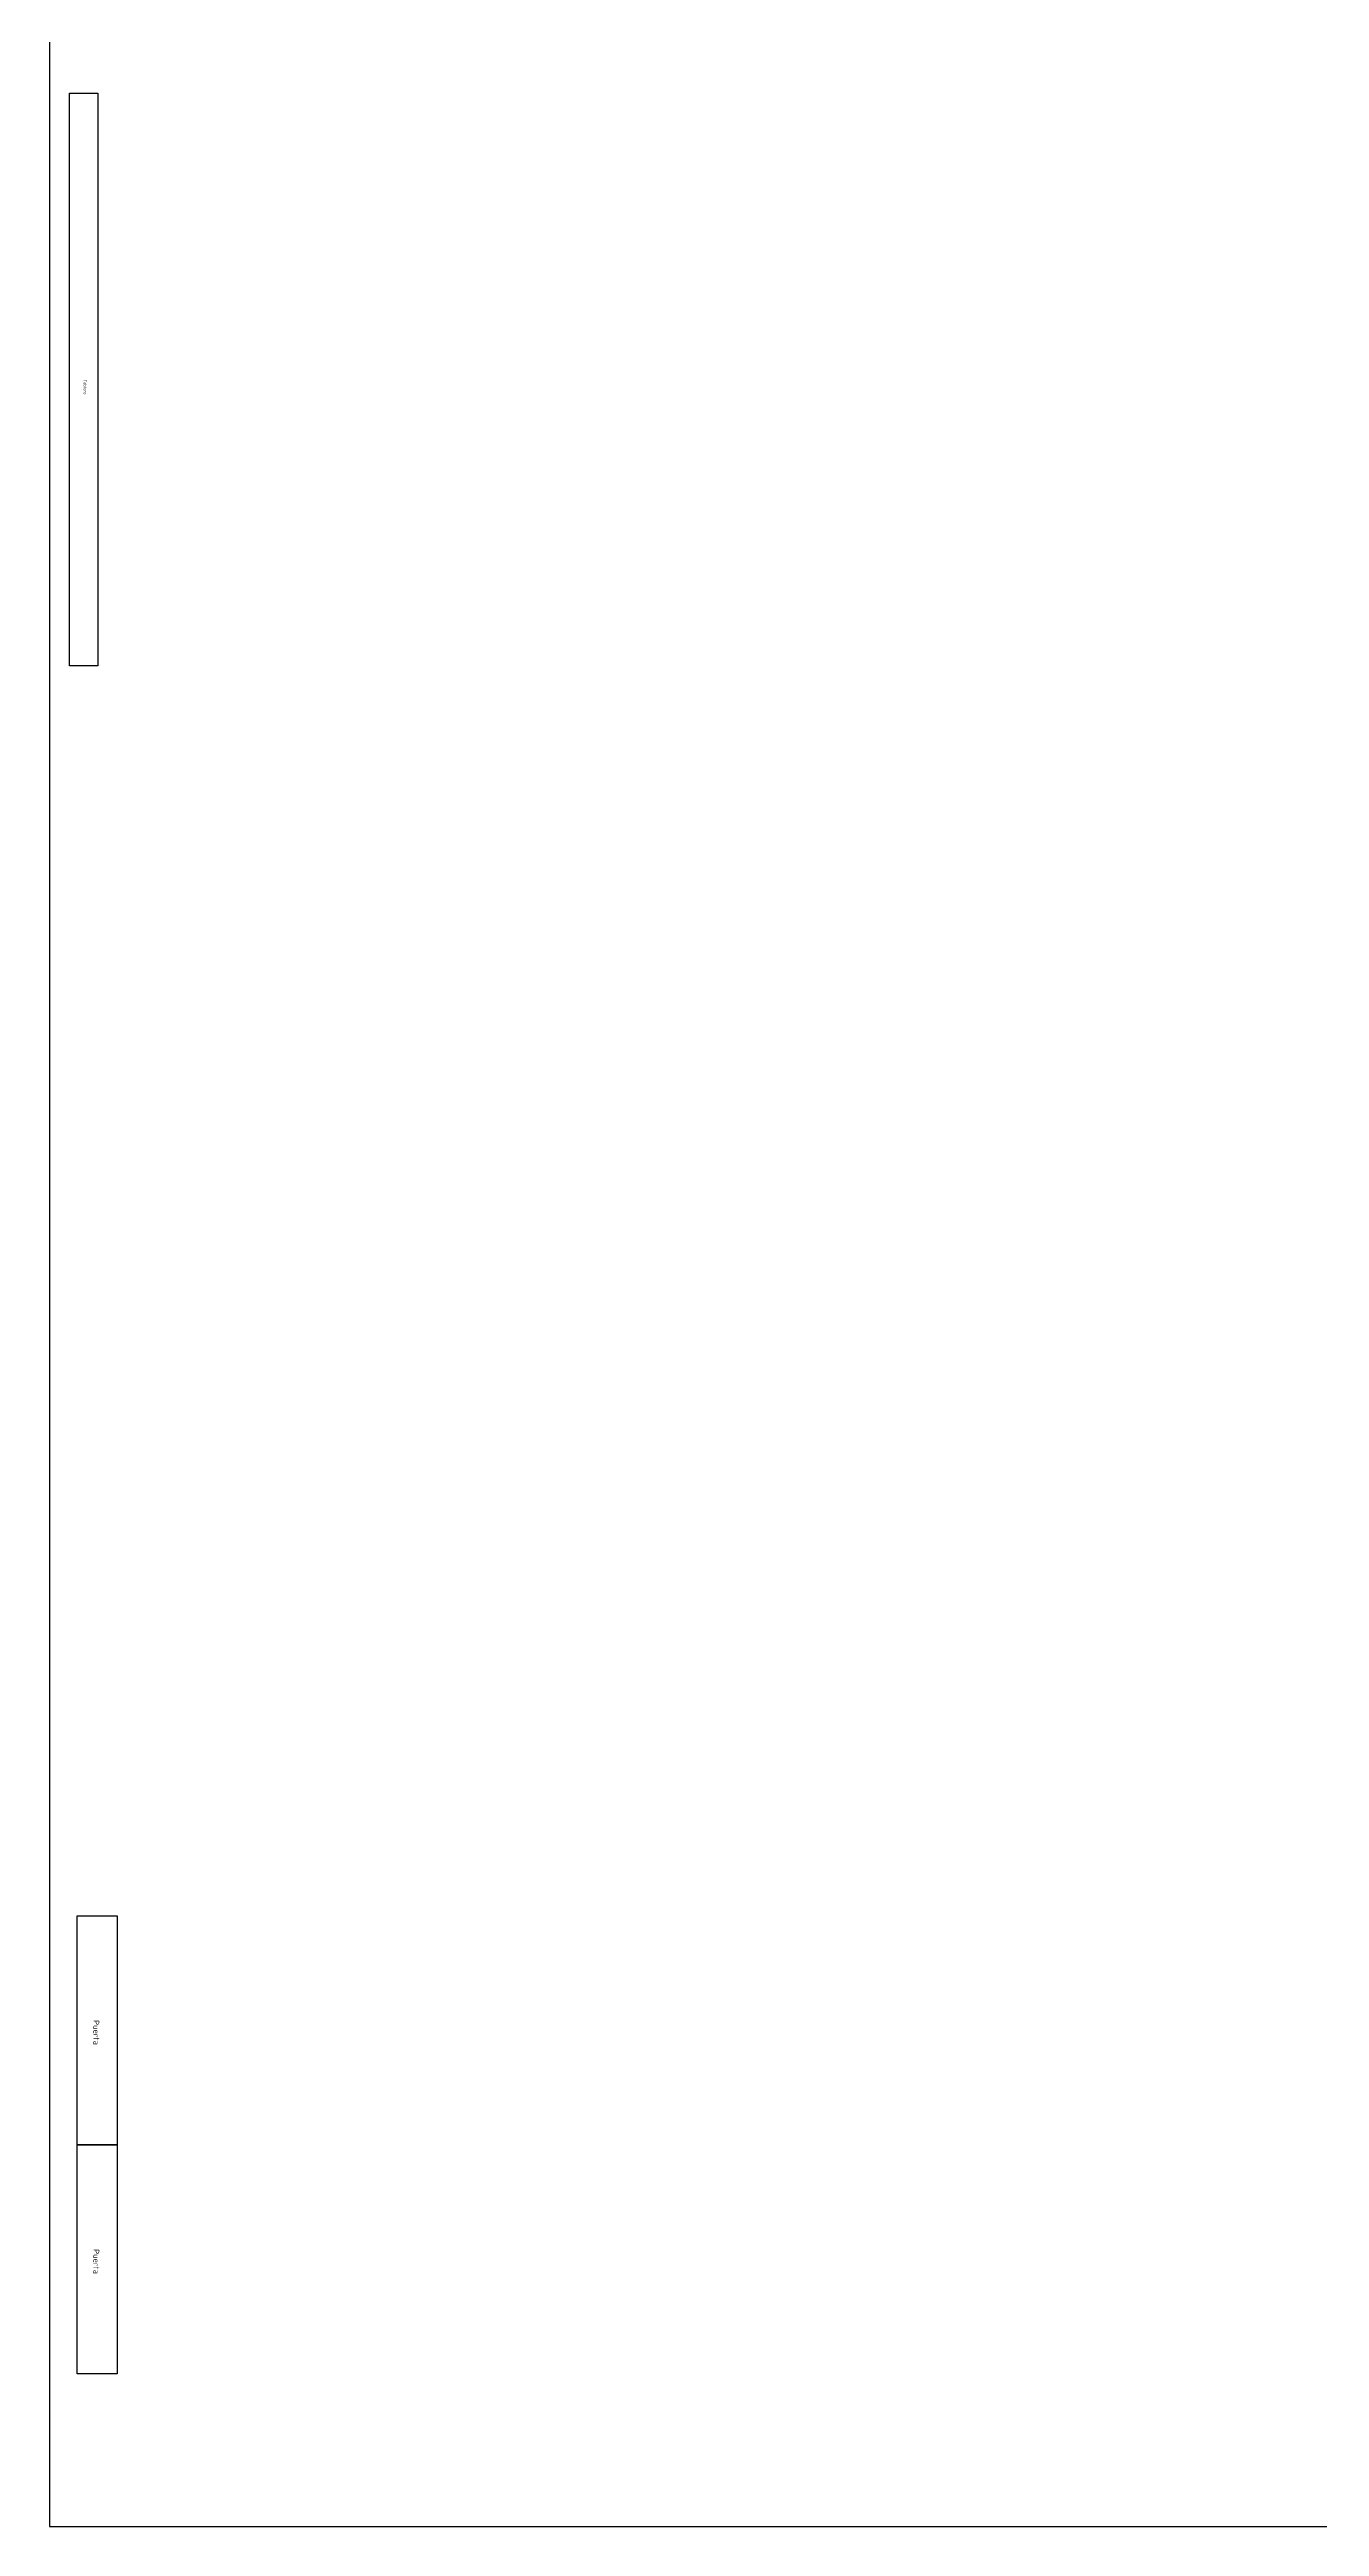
# Model space of a CAD drawing. Header units: millimetres. Extents: x 255 to 6539, y 159 to 7810.
# Drawn here: x 255 to 2473, y 159 to 4485 of the extents above; entities that cross this region are included whole.
import ezdxf

# ---------------------------------------------------------------- set-up
doc = ezdxf.new("R2010")
doc.units = ezdxf.units.MM
doc.layers.add('Puerta', color=7, linetype='Continuous')
doc.layers.add('Tablero', color=7, linetype='Continuous')
doc.styles.add('Atributos', font='isocp_IV25.ttf')

# ---------------------------------------------------------------- blocks, each defined once
blk = doc.blocks.new('Tablero')
at = {"layer": 'Tablero'}
blk.add_lwpolyline([(-25, 500), (25, 500), (25, -500), (-25, -500)], close=True, dxfattribs=at)
at = {"layer": 'Tablero', "style": 'Atributos'}
for tag, p, flags in [('MODELO', (-8.8, 490.9), 1), ('MARCA', (-0.2, 491.7), 1), ('COLOR', (11.7, 492.7), 1), ('NOMBRE', (0, 0), 8)]:
    blk.add_attdef(tag, p, '', height=5, rotation=270, dxfattribs=dict(at, flags=flags))
blk = doc.blocks.new('Puerta')
at = {"layer": 'Puerta'}
blk.add_lwpolyline([(-35, 200), (35, 200), (35, -200), (-35, -200)], close=True, dxfattribs=at)
at = {"layer": 'Puerta', "style": 'Atributos'}
for tag, p, height, flags in [('MODELO', (-3.9, 191.3), 5, 1), ('MARCA', (7.4, 190.6), 5, 1), ('COLOR', (20.1, 191), 5, 1), ('NOMBRE', (-6.6, 17.7), 10, 8)]:
    blk.add_attdef(tag, p, '', height=height, rotation=270, dxfattribs=dict(at, flags=flags))
blk = doc.blocks.new('SalonDeClases')
blk.add_lwpolyline([(-3825.5, -3142), (3825.5, -3142), (3825.5, 3142), (-3825.5, 3142)], close=True)
at = {"style": 'Atributos'}
for tag, p, flags in [('COLOR', (-3806.9, 3106.4), 9), ('MARCA', (-3806, 3062), 9), ('MODELO', (-3807.9, 3014.8), 9), ('NOMBRE', (0, 0), 8)]:
    blk.add_attdef(tag, p, '', height=20, dxfattribs=dict(at, flags=flags))

msp = doc.modelspace()

# ---------------------------------------------------------------- block references
at = {"rotation": 269.9999999999999}
msp.add_blockref('SalonDeClases', (3396.9, 3984.7), dxfattribs=at)
ref = msp.add_blockref('Tablero', (314.5, 3908.3))
ref.add_attrib('NOMBRE', 'Tablero', (314.5, 3908.3), dxfattribs={"layer": 'Tablero', "height": 5, "rotation": 270, "style": 'Atributos'})
ref = msp.add_blockref('Puerta', (338.2, 1025.8))
ref.add_attrib('NOMBRE', 'Puerta', (331.6, 1043.6), dxfattribs={"layer": 'Puerta', "height": 10, "rotation": 270, "style": 'Atributos'})
ref = msp.add_blockref('Puerta', (338.2, 625.8))
ref.add_attrib('NOMBRE', 'Puerta', (331.6, 643.6), dxfattribs={"layer": 'Puerta', "height": 10, "rotation": 270, "style": 'Atributos'})

doc.saveas('drawing.dxf')
